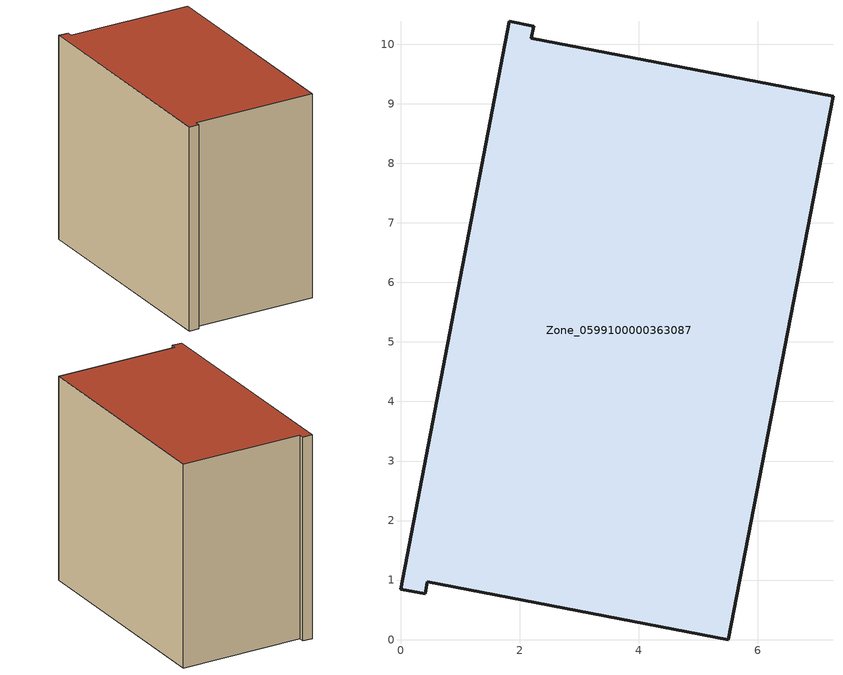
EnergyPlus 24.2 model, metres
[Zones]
Zone_0599100000363087
 floor ground (C_G): 0.41,0.77 0,0.85 1.82,10.38 2.24,10.31 2.2,10.1 7.26,9.12 5.51,0 0.45,0.97 z0
 wall outside (C_F): 0,0.85 0.41,0.77 0.45,0.97 5.51,0 7.26,9.12 2.2,10.1 2.24,10.31 1.82,10.38 0,0.85 z0:8.55
 roof outside (C_R): 7.26,9.12 2.2,10.1 2.24,10.31 1.82,10.38 0,0.85 0.41,0.77 0.45,0.97 5.51,0 z8.55
[BUILDING]
Pand.0599100000363087: North Axis=0; Terrain=City; Loads Convergence Tolerance Value=0.04; Temperature Convergence Tolerance Value=0.4; Solar Distribution=FullExterior; Maximum Number of Warmup Days=25; Minimum Number of Warmup Days=1
[Site:Location]
Rotterdam.The.Hague.AP_ZH_NLD Design_Conditions: Latitude=51.96; Longitude=4.45; Time Zone=1; Elevation=-4.5
[SITE:GROUNDTEMPERATURE:BUILDINGSURFACE]
18, 18, 18, 18, 18, 18, 18, 18, 18, 18, 18, 18
[MATERIAL] Thermal Absorptance=0.9; Solar Absorptance=0.7; Visible Absorptance=0.7
Name | Roughness | Thickness | Conductivity | Density | Specific Heat
G.TC.1992-2005 | MediumSmooth | 0.15 | 0.06 | 540 | 1210
F.TC.1992-2005 | Rough | 0.3 | 0.12 | 1920 | 840
R.TC.1992-2005 | MediumRough | 0.2 | 0.08 | 1500 | 1000
[CONSTRUCTION]
C_G: G.TC.1992-2005
C_F: F.TC.1992-2005
C_R: R.TC.1992-2005
[ZONE]
Zone_0599100000363087: Type=1; Multiplier=1; Ceiling Height=Autocalculate; Volume=Autocalculate; Floor Area=autocalculate; Part of Total Floor Area=Yes
[ZONEINFILTRATION:DESIGNFLOWRATE]
Infil_Zone_0599100000363087: Zone or ZoneList or Space or SpaceList=Zone_0599100000363087; Schedule=AlwaysOn; Design Flow Rate Calculation Method=Flow/Area; Flow Rate per Floor Area=0.0015; Constant Term Coefficient=1; Temperature Term Coefficient=0; Velocity Term Coefficient=0; Velocity Squared Term Coefficient=0
[HVACTEMPLATE:ZONE:IDEALLOADSAIRSYSTEM]
Zone_0599100000363087: Maximum Heating Supply Air Temperature=50; Minimum Cooling Supply Air Temperature=13; Maximum Heating Supply Air Humidity Ratio=0.0156; Minimum Cooling Supply Air Humidity Ratio=0.0077; Heating Limit=NoLimit; Cooling Limit=NoLimit; Dehumidification Control Type=ConstantSensibleHeatRatio; Cooling Sensible Heat Ratio=0.7; Dehumidification Setpoint=60; Humidification Control Type=None; Humidification Setpoint=30; Outdoor Air Method=None; Outdoor Air Flow Rate per Person=0.00944; Outdoor Air Flow Rate per Zone Floor Area=0; Outdoor Air Flow Rate per Zone=0; Demand Controlled Ventilation Type=None; Outdoor Air Economizer Type=NoEconomizer; Heat Recovery Type=None; Sensible Heat Recovery Effectiveness=0.7; Latent Heat Recovery Effectiveness=0.65
[ZONECONTROL:THERMOSTAT]
ThermostatControl_Zone_0599100000363087: Zone or ZoneList=Zone_0599100000363087; Control Type Schedule=DualSetpointControlType; Control 1=Thermostat_Zone_0599100000363087; Temperature Difference Between Cutout And Setpoint=0
[THERMOSTATSETPOINT:DUALSETPOINT]
Thermostat_Zone_0599100000363087: Heating Setpoint Temperature Schedule=HeatingSetpoint_Zone_0599100000363087; Cooling Setpoint Temperature Schedule=CoolingSetpoint_Zone_0599100000363087
[SCHEDULE:COMPACT]
HeatingSetpoint_Zone_0599100000363087: Through: 12/31, For: AllDays, Until: 24:00, 21
CoolingSetpoint_Zone_0599100000363087: Through: 12/31, For: AllDays, Until: 24:00, 24
DualSetpointControlType: Through: 12/31, For: AllDays, Until: 24:00, 4
AlwaysOn: Through: 12/31, For: AllDays, Until: 24:00, 1
